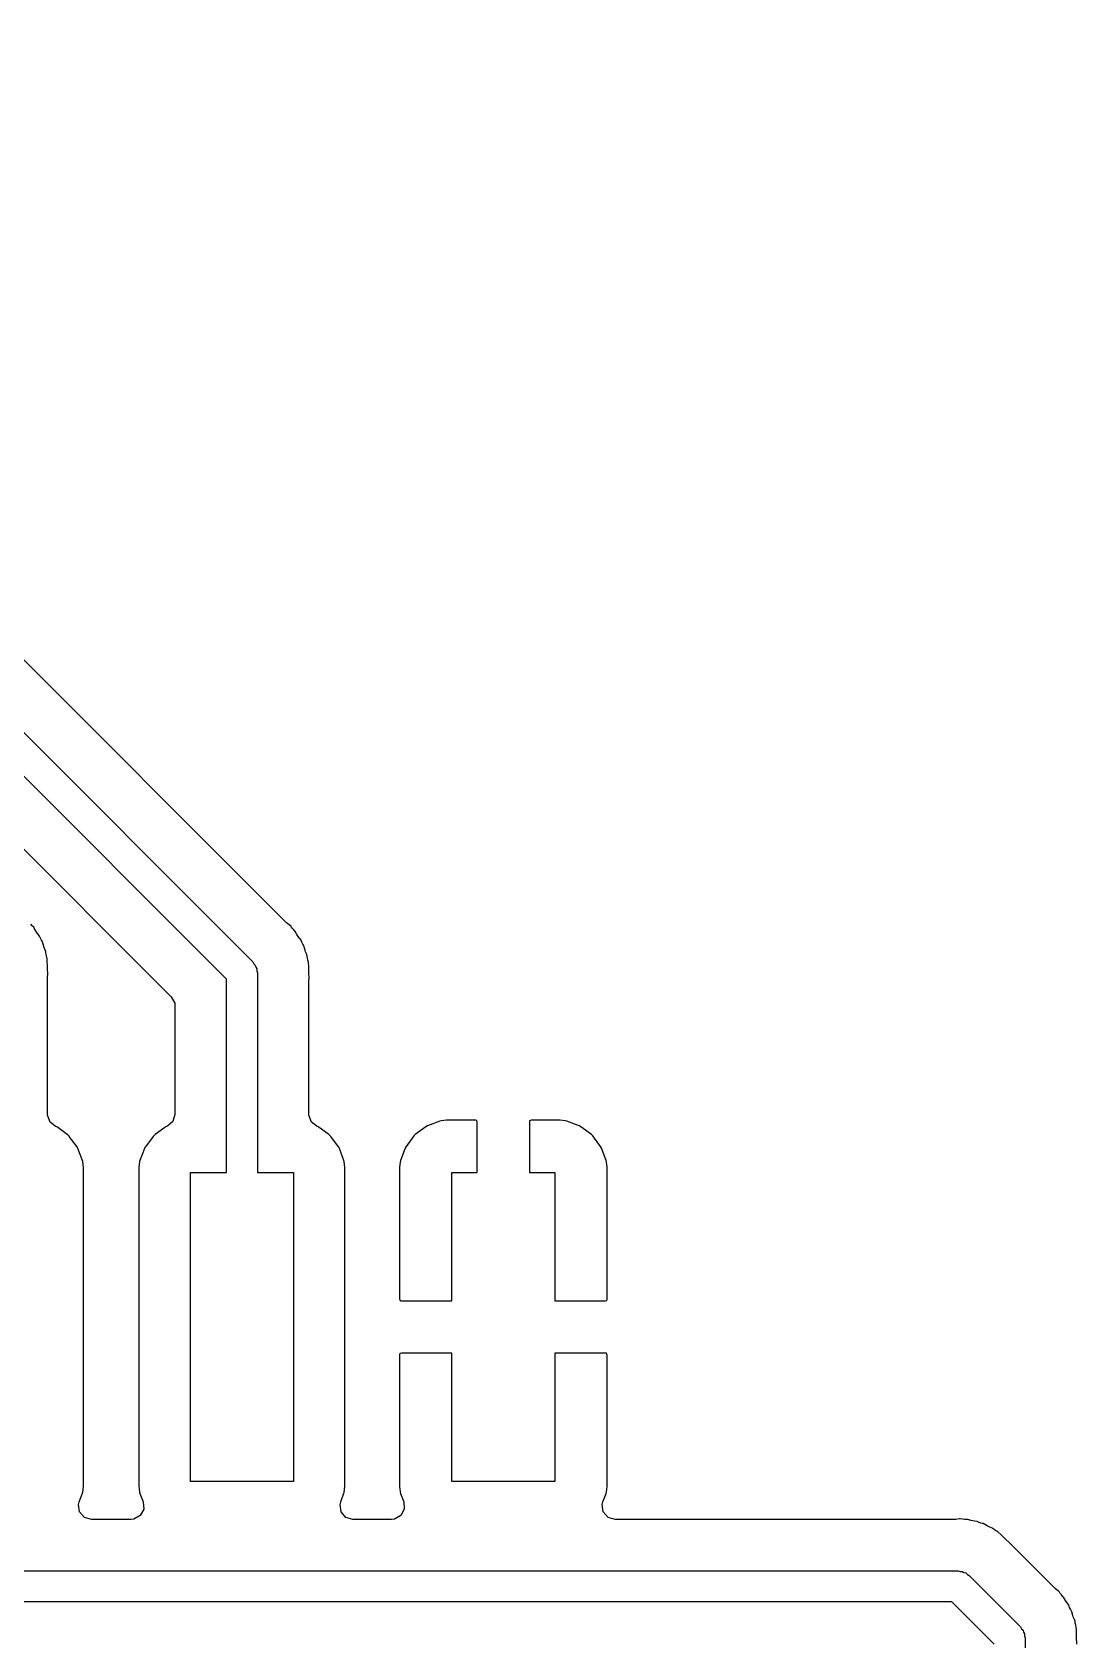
# Model space of a CAD drawing. Extents: x -3.92 to 3.92, y 0.02 to 7.83.
# Drawn here: x -1.555 to -1.155, y 2.42 to 3.035 of the extents above; entities that cross this region are included whole.
import ezdxf

# ---------------------------------------------------------------- set-up
doc = ezdxf.new("R2010")
doc.units = 0
doc.header["$MEASUREMENT"] = 0
doc.layers.add('BLACK', color=7, linetype='CONTINUOUS')

msp = doc.modelspace()

# ---------------------------------------------------------------- linework, layer by layer
at = {"layer": 'BLACK', "linetype": 'CONTINUOUS'}
for p, q in [((-1.45771, 2.69472), (-1.79833, 3.03534)), ((-1.81942, 3.02856), (-1.47063, 2.67977)), ((-1.48071, 2.67314), (-1.82776, 3.02019)), ((-1.83462, 2.99919), (-1.50187, 2.66644)), ((-1.55499, 2.69357), (-1.5555, 2.69417)), ((-1.55441, 2.69299), (-1.55499, 2.69357)), ((-1.45737, 2.6944), (-1.45771, 2.69472)), ((-1.45599, 2.69326), (-1.45737, 2.6944)), ((-1.4558, 2.69301), (-1.45599, 2.69326)), ((-1.55425, 2.69272), (-1.55441, 2.69299)), ((-1.55349, 2.69144), (-1.55425, 2.69272)), ((-1.55425, 2.69272), (-1.55425, 2.69272)), ((-1.55324, 2.69105), (-1.55349, 2.69144)), ((-1.55218, 2.6896), (-1.55324, 2.69105)), ((-1.55207, 2.68931), (-1.55218, 2.6896)), ((-1.55188, 2.68883), (-1.55207, 2.68931)), ((-1.55207, 2.68931), (-1.55207, 2.68931)), ((-1.55153, 2.68813), (-1.55188, 2.68883)), ((-1.55111, 2.68742), (-1.55153, 2.68813)), ((-1.55061, 2.68569), (-1.55111, 2.68742)), ((-1.4555, 2.69259), (-1.4558, 2.69301)), ((-1.45499, 2.692), (-1.4555, 2.69259)), ((-1.45441, 2.69141), (-1.45499, 2.692)), ((-1.4539, 2.69055), (-1.45441, 2.69141)), ((-1.45349, 2.68987), (-1.4539, 2.69055)), ((-1.45324, 2.68948), (-1.45349, 2.68987)), ((-1.45218, 2.68803), (-1.45324, 2.68948)), ((-1.45207, 2.68774), (-1.45218, 2.68803)), ((-1.45188, 2.68726), (-1.45207, 2.68774)), ((-1.45153, 2.68656), (-1.45188, 2.68726)), ((-1.55046, 2.68525), (-1.55061, 2.68569)), ((-1.54999, 2.68406), (-1.55046, 2.68525)), ((-1.5498, 2.68358), (-1.54999, 2.68406)), ((-1.54976, 2.68328), (-1.5498, 2.68358)), ((-1.5497, 2.68276), (-1.54976, 2.68328)), ((-1.54954, 2.682), (-1.5497, 2.68276)), ((-1.54939, 2.6815), (-1.54954, 2.682)), ((-1.54931, 2.6812), (-1.54939, 2.6815)), ((-1.54939, 2.6815), (-1.54939, 2.6815)), ((-1.54926, 2.67955), (-1.54931, 2.6812)), ((-1.45127, 2.68611), (-1.45153, 2.68656)), ((-1.45111, 2.68584), (-1.45127, 2.68611)), ((-1.45127, 2.68611), (-1.45127, 2.68611)), ((-1.45103, 2.68554), (-1.45111, 2.68584)), ((-1.45061, 2.68412), (-1.45103, 2.68554)), ((-1.45103, 2.68554), (-1.45103, 2.68554)), ((-1.45046, 2.68368), (-1.45061, 2.68412)), ((-1.45003, 2.6826), (-1.45046, 2.68368)), ((-1.4498, 2.68201), (-1.45003, 2.6826)), ((-1.4497, 2.6812), (-1.4498, 2.68201)), ((-1.4497, 2.68119), (-1.4497, 2.6812)), ((-1.44954, 2.68043), (-1.4497, 2.68119)), ((-1.54925, 2.67941), (-1.54926, 2.67955)), ((-1.54921, 2.67894), (-1.54925, 2.67941)), ((-1.54919, 2.67878), (-1.54921, 2.67894)), ((-1.54919, 2.67765), (-1.54919, 2.67878)), ((-1.54919, 2.67749), (-1.54919, 2.67765)), ((-1.5491, 2.67474), (-1.54919, 2.67749)), ((-1.54917, 2.67443), (-1.5491, 2.67474)), ((-1.47063, 2.67977), (-1.47024, 2.67909)), ((-1.47024, 2.67909), (-1.46969, 2.67854)), ((-1.46969, 2.67854), (-1.46949, 2.67779)), ((-1.46949, 2.67779), (-1.4691, 2.67712)), ((-1.4691, 2.67712), (-1.4691, 2.67634)), ((-1.4691, 2.67634), (-1.4689, 2.67559)), ((-1.4689, 2.67559), (-1.4689, 2.59921)), ((-1.44931, 2.67963), (-1.44954, 2.68043)), ((-1.44925, 2.67788), (-1.44931, 2.67963)), ((-1.44925, 2.67784), (-1.44925, 2.67788)), ((-1.44921, 2.67737), (-1.44925, 2.67784)), ((-1.44919, 2.6772), (-1.44921, 2.67737)), ((-1.44919, 2.67607), (-1.44919, 2.6772)), ((-1.44919, 2.67592), (-1.44919, 2.67607)), ((-1.4491, 2.67316), (-1.44919, 2.67592)), ((-1.54919, 2.67398), (-1.54917, 2.67443)), ((-1.54919, 2.62147), (-1.54919, 2.67398)), ((-1.48071, 2.59921), (-1.48071, 2.67314)), ((-1.44919, 2.6724), (-1.44917, 2.67286)), ((-1.44919, 2.62147), (-1.44919, 2.6724)), ((-1.44917, 2.67286), (-1.4491, 2.67316)), ((-1.50187, 2.66644), (-1.50053, 2.66398)), ((-1.50053, 2.66398), (-1.50041, 2.66293)), ((-1.50041, 2.66293), (-1.50041, 2.62147)), ((-1.54918, 2.62113), (-1.54919, 2.62147)), ((-1.54821, 2.61851), (-1.54918, 2.62113)), ((-1.50041, 2.62147), (-1.5012, 2.61879)), ((-1.44918, 2.62113), (-1.44919, 2.62147)), ((-1.44821, 2.61851), (-1.44918, 2.62113)), ((-1.54619, 2.61699), (-1.54821, 2.61851)), ((-1.5462, 2.61697), (-1.54619, 2.61699)), ((-1.54605, 2.61688), (-1.5462, 2.61697)), ((-1.54597, 2.61683), (-1.54605, 2.61688)), ((-1.54556, 2.61667), (-1.54597, 2.61683)), ((-1.54528, 2.61646), (-1.54556, 2.61667)), ((-1.54161, 2.61371), (-1.54528, 2.61646)), ((-1.54528, 2.61646), (-1.54528, 2.61646)), ((-1.54104, 2.61329), (-1.54161, 2.61371)), ((-1.54083, 2.61301), (-1.54104, 2.61329)), ((-1.50856, 2.61329), (-1.50878, 2.61301)), ((-1.508, 2.61371), (-1.50856, 2.61329)), ((-1.50433, 2.61646), (-1.508, 2.61371)), ((-1.50405, 2.61667), (-1.50433, 2.61646)), ((-1.50433, 2.61646), (-1.50433, 2.61646)), ((-1.50363, 2.61683), (-1.50405, 2.61667)), ((-1.50331, 2.61696), (-1.50363, 2.61683)), ((-1.5012, 2.61879), (-1.50331, 2.61696)), ((-1.44619, 2.61699), (-1.44821, 2.61851)), ((-1.4462, 2.61697), (-1.44619, 2.61699)), ((-1.44605, 2.61688), (-1.4462, 2.61697)), ((-1.44597, 2.61683), (-1.44605, 2.61688)), ((-1.44556, 2.61667), (-1.44597, 2.61683)), ((-1.44528, 2.61646), (-1.44556, 2.61667)), ((-1.44161, 2.61371), (-1.44528, 2.61646)), ((-1.44528, 2.61646), (-1.44528, 2.61646)), ((-1.44104, 2.61329), (-1.44161, 2.61371)), ((-1.44083, 2.61301), (-1.44104, 2.61329)), ((-1.40899, 2.61322), (-1.412, 2.6092)), ((-1.40849, 2.61371), (-1.40899, 2.61322)), ((-1.40447, 2.61672), (-1.40849, 2.61371)), ((-1.40386, 2.61706), (-1.40447, 2.61672)), ((-1.39912, 2.61884), (-1.40386, 2.61706)), ((-1.39852, 2.61898), (-1.39912, 2.61884)), ((-1.39652, 2.6192), (-1.39852, 2.61898)), ((-1.39625, 2.61921), (-1.39652, 2.6192)), ((-1.38534, 2.61921), (-1.39625, 2.61921)), ((-1.38503, 2.61915), (-1.38534, 2.61921)), ((-1.38498, 2.6191), (-1.38503, 2.61915)), ((-1.3848, 2.6185), (-1.38498, 2.6191)), ((-1.3848, 2.59921), (-1.3848, 2.6185)), ((-1.36474, 2.61898), (-1.3648, 2.61868)), ((-1.3648, 2.61868), (-1.3648, 2.59921)), ((-1.36469, 2.61904), (-1.36474, 2.61898)), ((-1.36409, 2.61921), (-1.36469, 2.61904)), ((-1.35336, 2.61921), (-1.36409, 2.61921)), ((-1.35309, 2.6192), (-1.35336, 2.61921)), ((-1.35109, 2.61898), (-1.35309, 2.6192)), ((-1.35049, 2.61884), (-1.35109, 2.61898)), ((-1.34575, 2.61706), (-1.35049, 2.61884)), ((-1.34513, 2.61672), (-1.34575, 2.61706)), ((-1.34111, 2.61371), (-1.34513, 2.61672)), ((-1.34062, 2.61322), (-1.34111, 2.61371)), ((-1.33761, 2.6092), (-1.34062, 2.61322)), ((-1.53787, 2.60906), (-1.54083, 2.61301)), ((-1.53766, 2.60877), (-1.53787, 2.60906)), ((-1.53787, 2.60906), (-1.53787, 2.60906)), ((-1.53568, 2.60349), (-1.53766, 2.60877)), ((-1.51207, 2.60844), (-1.5138, 2.60384)), ((-1.51195, 2.60877), (-1.51207, 2.60844)), ((-1.51174, 2.60906), (-1.51195, 2.60877)), ((-1.50878, 2.61301), (-1.51174, 2.60906)), ((-1.51174, 2.60906), (-1.51174, 2.60906)), ((-1.43787, 2.60906), (-1.44083, 2.61301)), ((-1.43766, 2.60877), (-1.43787, 2.60906)), ((-1.43787, 2.60906), (-1.43787, 2.60906)), ((-1.43568, 2.60349), (-1.43766, 2.60877)), ((-1.41234, 2.60858), (-1.41411, 2.60384)), ((-1.412, 2.6092), (-1.41234, 2.60858)), ((-1.33727, 2.60858), (-1.33761, 2.6092)), ((-1.33549, 2.60384), (-1.33727, 2.60858)), ((-1.53541, 2.60108), (-1.53568, 2.60349)), ((-1.53541, 2.47924), (-1.53541, 2.60108)), ((-1.51393, 2.60349), (-1.51419, 2.60108)), ((-1.51419, 2.60108), (-1.51419, 2.47924)), ((-1.5138, 2.60384), (-1.51393, 2.60349)), ((-1.43541, 2.60108), (-1.43568, 2.60349)), ((-1.43541, 2.55087), (-1.43541, 2.60108)), ((-1.41447, 2.60124), (-1.41449, 2.60097)), ((-1.41449, 2.60097), (-1.41449, 2.55087)), ((-1.41426, 2.60324), (-1.41447, 2.60124)), ((-1.41411, 2.60384), (-1.41426, 2.60324)), ((-1.33535, 2.60324), (-1.33549, 2.60384)), ((-1.33513, 2.60124), (-1.33535, 2.60324)), ((-1.33512, 2.60097), (-1.33513, 2.60124)), ((-1.33512, 2.55069), (-1.33512, 2.60097)), ((-1.49449, 2.4811), (-1.49449, 2.59921)), ((-1.49449, 2.59921), (-1.48071, 2.59921)), ((-1.4689, 2.59921), (-1.45512, 2.59921)), ((-1.45512, 2.59921), (-1.45512, 2.4811)), ((-1.39449, 2.55016), (-1.39449, 2.59921)), ((-1.39449, 2.59921), (-1.3848, 2.59921)), ((-1.3648, 2.59921), (-1.35512, 2.59921)), ((-1.35512, 2.59921), (-1.35512, 2.55016)), ((-1.43541, 2.47924), (-1.43541, 2.55087)), ((-1.41449, 2.55087), (-1.41431, 2.55027)), ((-1.41431, 2.55027), (-1.41426, 2.55022)), ((-1.41426, 2.55022), (-1.41395, 2.55016)), ((-1.41395, 2.55016), (-1.39449, 2.55016)), ((-1.35512, 2.55016), (-1.33583, 2.55016)), ((-1.33583, 2.55016), (-1.33523, 2.55033)), ((-1.33523, 2.55033), (-1.33518, 2.55039)), ((-1.33518, 2.55039), (-1.33512, 2.55069)), ((-1.41442, 2.52993), (-1.41449, 2.52962)), ((-1.41449, 2.52962), (-1.41449, 2.47934)), ((-1.41437, 2.52998), (-1.41442, 2.52993)), ((-1.41377, 2.53016), (-1.41437, 2.52998)), ((-1.39449, 2.53016), (-1.41377, 2.53016)), ((-1.39449, 2.4811), (-1.39449, 2.53016)), ((-1.33565, 2.53016), (-1.35512, 2.53016)), ((-1.35512, 2.53016), (-1.35512, 2.4811)), ((-1.33535, 2.53009), (-1.33565, 2.53016)), ((-1.33529, 2.53004), (-1.33535, 2.53009)), ((-1.33512, 2.52944), (-1.33529, 2.53004)), ((-1.33512, 2.47934), (-1.33512, 2.52944)), ((-1.53568, 2.47683), (-1.53541, 2.47924)), ((-1.51419, 2.47924), (-1.51418, 2.4791)), ((-1.51418, 2.4791), (-1.51418, 2.4791)), ((-1.51418, 2.4791), (-1.51411, 2.47848)), ((-1.51411, 2.47848), (-1.51393, 2.47683)), ((-1.45512, 2.4811), (-1.49449, 2.4811)), ((-1.43568, 2.47683), (-1.43541, 2.47924)), ((-1.41449, 2.47934), (-1.41447, 2.47908)), ((-1.41447, 2.47908), (-1.41426, 2.47707)), ((-1.35512, 2.4811), (-1.39449, 2.4811)), ((-1.33535, 2.47707), (-1.33513, 2.47908)), ((-1.33513, 2.47908), (-1.33512, 2.47934)), ((-1.53728, 2.47222), (-1.53701, 2.47326)), ((-1.53688, 2.46946), (-1.53728, 2.47222)), ((-1.53701, 2.47326), (-1.53578, 2.47654)), ((-1.53578, 2.47654), (-1.53568, 2.47683)), ((-1.53578, 2.47654), (-1.53578, 2.47654)), ((-1.51393, 2.47683), (-1.5138, 2.47647)), ((-1.5138, 2.47647), (-1.51259, 2.47326)), ((-1.51259, 2.47326), (-1.51239, 2.47047)), ((-1.43728, 2.47222), (-1.43701, 2.47326)), ((-1.43688, 2.46946), (-1.43728, 2.47222)), ((-1.43701, 2.47326), (-1.43578, 2.47654)), ((-1.43578, 2.47654), (-1.43568, 2.47683)), ((-1.43578, 2.47654), (-1.43578, 2.47654)), ((-1.41426, 2.47707), (-1.41411, 2.47647)), ((-1.41411, 2.47647), (-1.41291, 2.47326)), ((-1.41291, 2.47326), (-1.4127, 2.47047)), ((-1.33696, 2.47222), (-1.3367, 2.47326)), ((-1.33657, 2.46946), (-1.33696, 2.47222)), ((-1.3367, 2.47326), (-1.33549, 2.47647)), ((-1.33549, 2.47647), (-1.33535, 2.47707)), ((-1.53505, 2.46734), (-1.53688, 2.46946)), ((-1.53237, 2.46656), (-1.53505, 2.46734)), ((-1.51724, 2.46656), (-1.53237, 2.46656)), ((-1.51618, 2.46667), (-1.51724, 2.46656)), ((-1.51372, 2.46801), (-1.51618, 2.46667)), ((-1.51239, 2.47047), (-1.51372, 2.46801)), ((-1.43505, 2.46734), (-1.43688, 2.46946)), ((-1.43237, 2.46656), (-1.43505, 2.46734)), ((-1.41755, 2.46656), (-1.43237, 2.46656)), ((-1.41649, 2.46667), (-1.41755, 2.46656)), ((-1.41404, 2.46801), (-1.41649, 2.46667)), ((-1.4127, 2.47047), (-1.41404, 2.46801)), ((-1.33474, 2.46734), (-1.33657, 2.46946)), ((-1.33205, 2.46656), (-1.33474, 2.46734)), ((-1.20223, 2.46656), (-1.33205, 2.46656)), ((-1.20176, 2.46658), (-1.20223, 2.46656)), ((-1.20029, 2.46672), (-1.20176, 2.46658)), ((-1.19998, 2.46675), (-1.20029, 2.46672)), ((-1.19921, 2.46662), (-1.19998, 2.46675)), ((-1.19916, 2.46662), (-1.19921, 2.46662)), ((-1.19838, 2.46656), (-1.19916, 2.46662)), ((-1.19755, 2.46656), (-1.19838, 2.46656)), ((-1.19725, 2.46648), (-1.19755, 2.46656)), ((-1.19581, 2.46611), (-1.19725, 2.46648)), ((-1.19725, 2.46648), (-1.19725, 2.46648)), ((-1.19536, 2.46601), (-1.19581, 2.46611)), ((-1.19359, 2.46573), (-1.19536, 2.46601)), ((-1.1933, 2.46561), (-1.19359, 2.46573)), ((-1.19282, 2.4654), (-1.1933, 2.46561)), ((-1.1933, 2.46561), (-1.1933, 2.46561)), ((-1.19209, 2.46515), (-1.19282, 2.4654)), ((-1.19159, 2.46502), (-1.19209, 2.46515)), ((-1.19128, 2.46495), (-1.19159, 2.46502)), ((-1.19159, 2.46502), (-1.19159, 2.46502)), ((-1.18971, 2.46408), (-1.19128, 2.46495)), ((-1.18929, 2.46388), (-1.18971, 2.46408)), ((-1.18765, 2.46316), (-1.18929, 2.46388)), ((-1.1874, 2.46297), (-1.18765, 2.46316)), ((-1.18699, 2.46266), (-1.1874, 2.46297)), ((-1.1874, 2.46297), (-1.1874, 2.46297)), ((-1.18634, 2.46223), (-1.18699, 2.46266)), ((-1.18598, 2.46203), (-1.18634, 2.46223)), ((-1.18561, 2.46183), (-1.18598, 2.46203)), ((-1.18431, 2.4606), (-1.18561, 2.46183)), ((-1.18395, 2.4603), (-1.18431, 2.4606)), ((-1.18394, 2.46029), (-1.18395, 2.4603)), ((-1.18382, 2.46019), (-1.18394, 2.46029)), ((-1.18394, 2.46029), (-1.18394, 2.46029)), ((-1.18302, 2.45939), (-1.18382, 2.46019)), ((-1.18291, 2.45929), (-1.18302, 2.45939)), ((-1.1809, 2.4574), (-1.18291, 2.45929)), ((-1.18073, 2.45714), (-1.1809, 2.4574)), ((-1.18042, 2.4568), (-1.18073, 2.45714)), ((-1.16401, 2.44039), (-1.18042, 2.4568)), ((-1.63141, 2.44685), (-1.20079, 2.44685)), ((-1.20079, 2.44685), (-1.20004, 2.44665)), ((-1.20004, 2.44665), (-1.19926, 2.44665)), ((-1.19926, 2.44665), (-1.19859, 2.44626)), ((-1.19859, 2.44626), (-1.19783, 2.44606)), ((-1.19783, 2.44606), (-1.19728, 2.44551)), ((-1.19728, 2.44551), (-1.19661, 2.44512)), ((-1.19661, 2.44512), (-1.17693, 2.42544)), ((-1.20323, 2.43504), (-1.63386, 2.43504)), ((-1.18701, 2.41881), (-1.20323, 2.43504)), ((-1.16367, 2.44007), (-1.16401, 2.44039)), ((-1.16228, 2.43893), (-1.16367, 2.44007)), ((-1.1621, 2.43868), (-1.16228, 2.43893)), ((-1.1618, 2.43826), (-1.1621, 2.43868)), ((-1.16129, 2.43767), (-1.1618, 2.43826)), ((-1.16071, 2.43708), (-1.16129, 2.43767)), ((-1.16055, 2.43681), (-1.16071, 2.43708)), ((-1.15979, 2.43554), (-1.16055, 2.43681)), ((-1.16055, 2.43681), (-1.16055, 2.43681)), ((-1.15954, 2.43515), (-1.15979, 2.43554)), ((-1.15848, 2.4337), (-1.15954, 2.43515)), ((-1.15837, 2.43341), (-1.15848, 2.4337)), ((-1.15818, 2.43292), (-1.15837, 2.43341)), ((-1.15837, 2.43341), (-1.15837, 2.43341)), ((-1.15783, 2.43223), (-1.15818, 2.43292)), ((-1.15741, 2.43151), (-1.15783, 2.43223)), ((-1.15732, 2.43121), (-1.15741, 2.43151)), ((-1.15691, 2.42979), (-1.15732, 2.43121)), ((-1.15732, 2.43121), (-1.15732, 2.43121)), ((-1.15676, 2.42935), (-1.15691, 2.42979)), ((-1.15621, 2.42797), (-1.15676, 2.42935)), ((-1.17693, 2.42544), (-1.17654, 2.42476)), ((-1.17654, 2.42476), (-1.17599, 2.42421)), ((-1.17599, 2.42421), (-1.17579, 2.42346)), ((-1.17579, 2.42346), (-1.1754, 2.42279)), ((-1.1754, 2.42279), (-1.1754, 2.42201)), ((-1.1561, 2.42768), (-1.15621, 2.42797)), ((-1.15621, 2.42797), (-1.15621, 2.42797)), ((-1.15606, 2.42737), (-1.1561, 2.42768)), ((-1.156, 2.42686), (-1.15606, 2.42737)), ((-1.15584, 2.42609), (-1.156, 2.42686)), ((-1.15561, 2.4253), (-1.15584, 2.42609)), ((-1.15558, 2.42449), (-1.15561, 2.4253)), ((-1.15555, 2.42351), (-1.15558, 2.42449)), ((-1.15551, 2.42304), (-1.15555, 2.42351)), ((-1.15549, 2.42287), (-1.15551, 2.42304)), ((-1.15549, 2.42174), (-1.15549, 2.42287)), ((-1.1754, 2.42201), (-1.1752, 2.42126)), ((-1.1752, 2.42126), (-1.1752, 2.24409)), ((-1.15549, 2.42158), (-1.15549, 2.42174)), ((-1.1554, 2.41883), (-1.15549, 2.42158))]:
    msp.add_line(p, q, dxfattribs=at)

doc.saveas('drawing.dxf')
